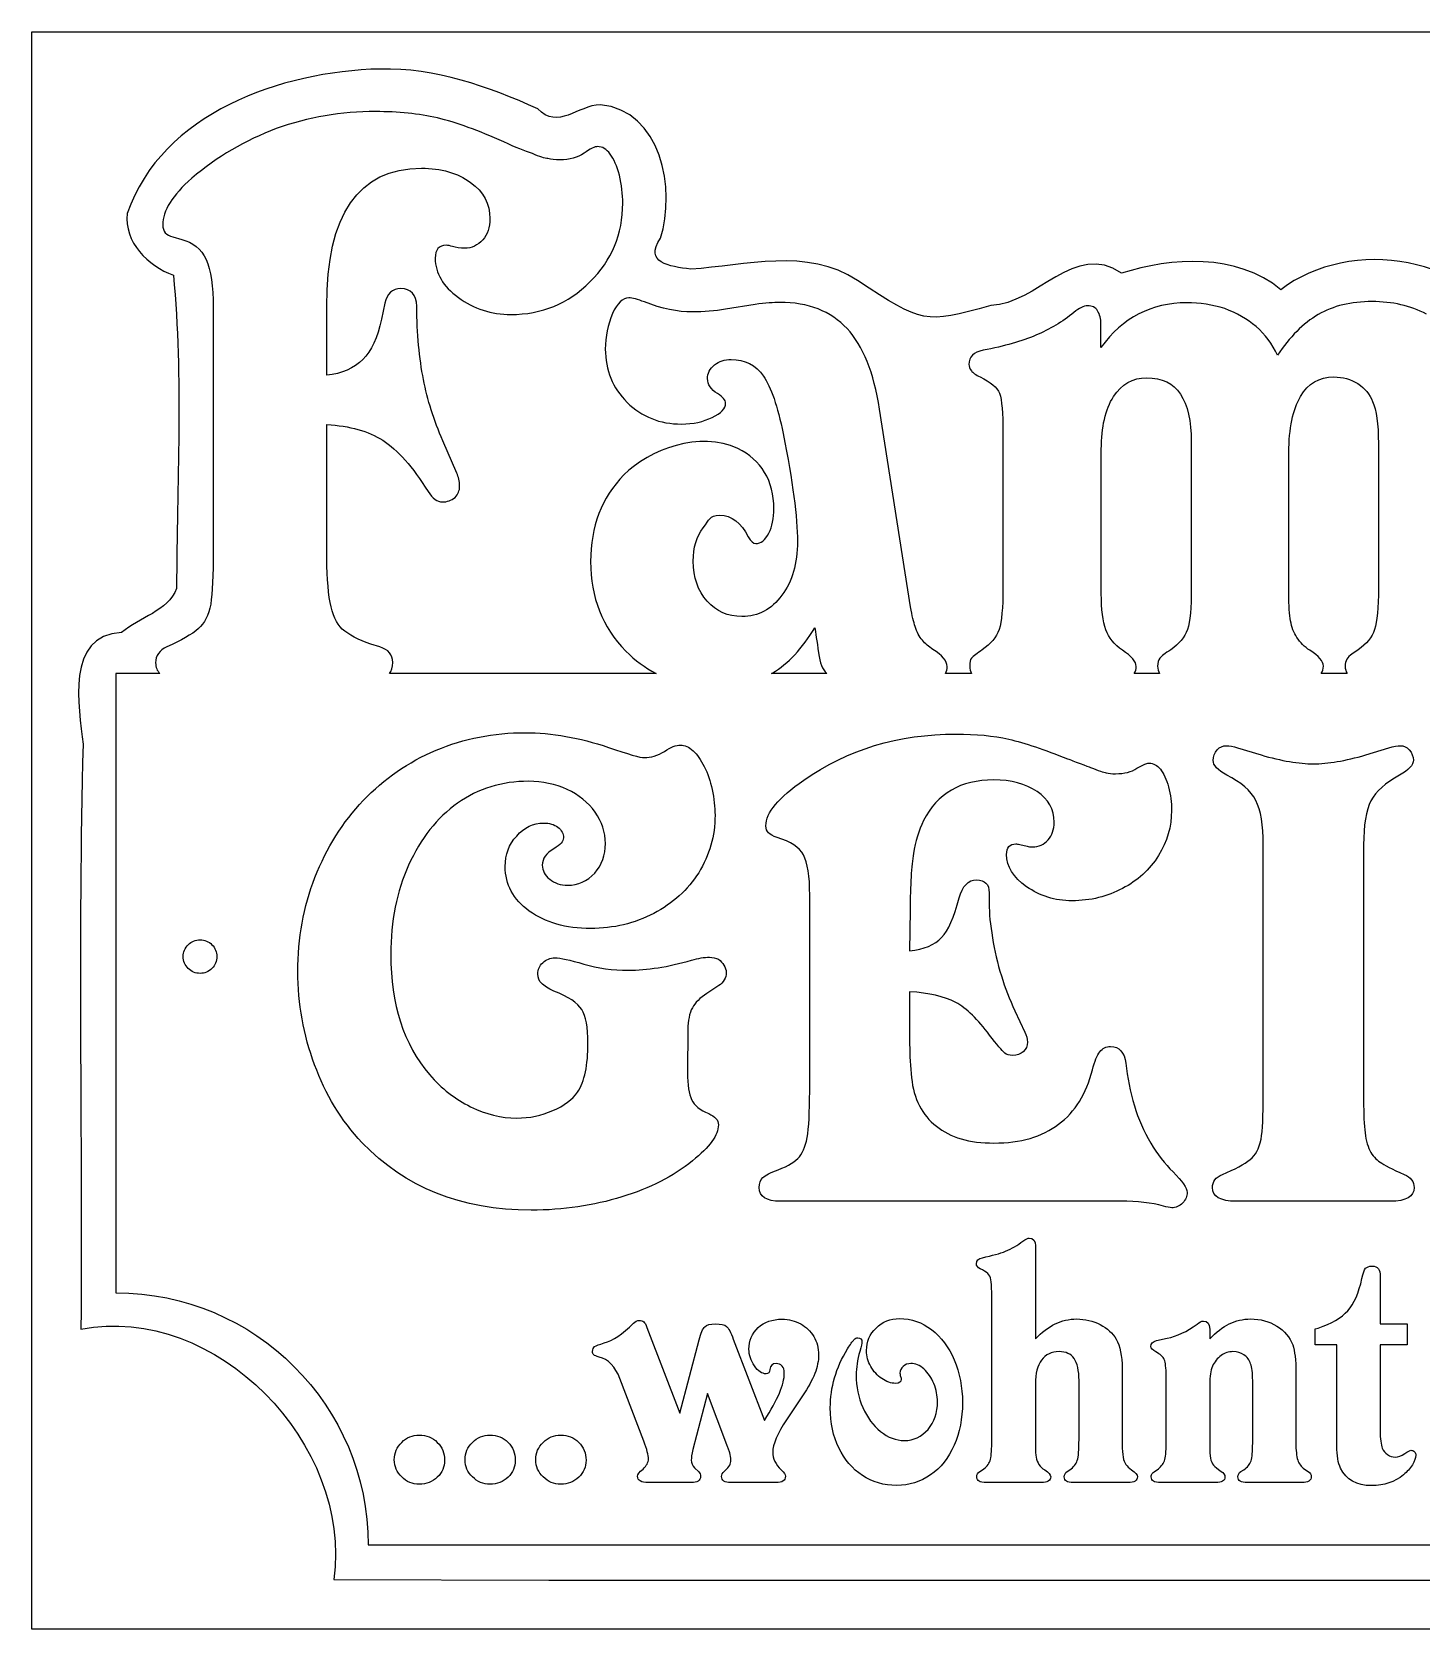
# Model space of a CAD drawing. Extents: x 0 to 300, y 0 to 190.
# Drawn here: x 0 to 165.3, y 0 to 190 of the extents above; entities that cross this region are included whole.
import ezdxf

# ---------------------------------------------------------------- set-up
doc = ezdxf.new("R2010")
doc.units = 0
doc.layers.add('Ebene_1', color=7, linetype='CONTINUOUS')

msp = doc.modelspace()

# ---------------------------------------------------------------- linework, layer by layer
at = {"layer": 'Ebene_1', "color": 1}
for points in [[(0.000015, 190.00001), (299.99998, 190.00001), (300, 0.00002), (0.000015, 0.00001), (0, 189.99999)], [(41.418736, 185.590942)], [(40.875024, 180.526491)], [(132.62188, 148.853487)], [(154.883054, 148.952706)], [(93.126605, 119.114212)], [(22, 80)]]:
    msp.add_lwpolyline(points, close=True, dxfattribs=at)
for points in [[(16.762801, 165.606986), (17.813383, 165.309848)], [(41.975733, 157.726332), (41.575241, 155.842726)], [(21.565092, 157.230754), (21.565092, 128.2842)], [(35.072278, 149.151144), (35.072278, 156.635442), (35.072278, 157.329973)], [(86.023172, 157.577504), (82.52106, 157.031801)], [(127.168982, 152.471871), (127.168982, 155.247929)], [(104.532637, 121.59262), (100.830539, 145.136401)], [(35.072278, 128.2842), (35.072278, 143.302405)], [(50.530249, 137.503275), (48.879186, 141.36919)], [(115.512845, 142.360861), (115.512845, 124.765035), (115.512845, 123.823491)], [(137.924397, 141.269971), (137.924397, 124.913863), (137.924397, 123.823491)], [(160.185571, 141.022443), (160.185571, 124.765035), (160.185571, 123.823491)], [(127.219107, 123.179086), (127.219107, 140.328427)], [(149.530409, 123.179086), (149.530409, 139.932068)], [(41.375253, 116.834253), (40.32467, 117.181519)], [(157.784684, 116.487506), (157.034342, 115.991928)], [(15.219226, 113.690775), (9.999906, 113.690775), (9.999906, 40.000185)], [(74.250249, 113.690775), (42.517819, 113.690775)], [(94.550291, 113.69077), (87.999787, 113.69077)], [(111.786975, 113.690775), (108.691556, 113.690775)], [(134.147883, 113.690775), (131.12378, 113.690775)], [(156.459701, 113.690775), (153.365833, 113.690775)], [(40.000142, 9.999951), (260.00015, 9.999951)], [(35.911619, 5.896912), (61.4983, 5.824814), (265.242252, 5.824814)]]:
    msp.add_lwpolyline(points, dxfattribs=at)
at = {"layer": 'Ebene_1', "color": 7}
for points in [[(143.437904, 104.845606), (146.221798, 103.990524)], [(158.683061, 103.990524), (161.422764, 104.845606)], [(131.46272, 102.40252), (132.390688, 102.891141)], [(117.543239, 93.322415), (118.382825, 93.118825)], [(146.486933, 63.476009), (146.486933, 92.467304), (146.486933, 93.281666)], [(158.417926, 93.281666), (158.417926, 92.467304), (158.417926, 63.476009)], [(113.875578, 87.581199), (113.875578, 86.318935)], [(92.532337, 64.901143), (92.532337, 87.296101)], [(104.463333, 85.504573), (104.419163, 80.699841)], [(81.706064, 76.546523), (80.29202, 75.61001)], [(104.419142, 75.813601), (104.419142, 69.583725)], [(116.924607, 73.533452), (118.117711, 71.008926)], [(78.03839, 71.334609), (77.9942, 66.204126)], [(129.518412, 50.894116), (128.3695, 50.894116), (89.041418, 50.894116)], [(161.599528, 50.894116), (143.26115, 50.894116)], [(119.38253, 45.576034), (119.38253, 34.527291)], [(160.397624, 41.864511), (160.397624, 36.329417), (163.586701, 36.329417), (163.586701, 33.797861)], [(114.178143, 22.126959), (114.178143, 22.749127), (114.178143, 40.083843)], [(73.140894, 35.87889), (77.082948, 25.688307), (79.364025, 34.398572)], [(83.438959, 34.484388), (87.15955, 24.830147)], [(133.799835, 34.312756), (135.040029, 34.591651)], [(140.111542, 35.685802), (140.111542, 34.527291)], [(155.237515, 21.762249), (155.237515, 33.797861), (152.646391, 33.797861), (152.646391, 35.707258), (153.022884, 35.814521)], [(163.586701, 33.797861), (160.397624, 33.797861), (160.397624, 23.564374)], [(129.702748, 30.98741), (129.702748, 30.493971), (129.702748, 22.42732), (129.702748, 21.955327)], [(150.365313, 30.493971), (150.365313, 22.212775)], [(72.808698, 22.341504), (69.951815, 29.807443)], [(103.30426, 30.150707), (103.392856, 29.850356)], [(103.415005, 29.807443), (103.415005, 29.721617)], [(119.38253, 29.185285), (119.38253, 22.277135), (119.38253, 21.805152)], [(124.564788, 22.556039), (124.564788, 29.571452)], [(134.929304, 22.126959), (134.929304, 22.534582), (134.929304, 30.086347)], [(140.111542, 29.078012), (140.111542, 21.848065)], [(145.227353, 22.126959), (145.227353, 22.534582), (145.227353, 29.571452)], [(82.685982, 21.933881), (80.360613, 28.026774), (78.633195, 21.354625)], [(91.677411, 27.74787), (89.772822, 24.894507)], [(83.018178, 20.947002), (82.81886, 21.526257)], [(78.832512, 19.166333), (79.319732, 18.69434)], [(151.384047, 19.037604), (151.826977, 18.75871)], [(78.433878, 17.428567), (73.318064, 17.428567)], [(88.510479, 17.428567), (83.12891, 17.428567)], [(112.782926, 18.737253), (113.092972, 18.951788)], [(120.069079, 17.428567), (113.624488, 17.428567)], [(123.16956, 18.737253), (123.479617, 18.951788)], [(130.411426, 17.428567), (123.944686, 17.428567)], [(140.82024, 17.428567), (134.375639, 17.428567)], [(143.832135, 18.737253), (144.16433, 18.951788)], [(151.074001, 17.428567), (144.673698, 17.428567)]]:
    msp.add_lwpolyline(points, dxfattribs=at)
for points in [[(104.419163, 75.813668)], [(78.038388, 71.334609)], [(146.486933, 63.476009)], [(119.38253, 45.576034)], [(73.140894, 35.87889)], [(140.111552, 35.685802)], [(110.701159, 26.932613)], [(49.089929, 20.088842)], [(57.505552, 20.088842)], [(65.921175, 20.088842)]]:
    msp.add_lwpolyline(points, close=True, dxfattribs=at)
at = {"layer": 'Ebene_1', "color": 1}
for points in [[(0, 189.99999), (0, 190), (0.000007, 190.00001), (0.000015, 190.00001)], [(41.418777, 185.590932), (29.635832, 185.325705), (15.466983, 180.352932), (11.340563, 168.414921)], [(60.169248, 180.852045), (54.286485, 183.522861), (47.976678, 185.736633), (41.418736, 185.590942)], [(40.875024, 180.526491), (36.806291, 180.526491), (32.87096, 179.848853), (29.069027, 178.494057)], [(48.229097, 179.782866), (46.027978, 180.278526), (43.576396, 180.526491), (40.875024, 180.526491)], [(67.596089, 181.346592), (64.977579, 181.236706), (62.546919, 178.342865), (60.169248, 180.852045)], [(74.780378, 165.453619), (76.642679, 171.261863), (74.846678, 180.686809), (67.596089, 181.346592)], [(56.133008, 176.908107), (53.131482, 178.262901), (50.496917, 179.221127), (48.229097, 179.782866)], [(29.069027, 178.494057), (25.367144, 177.10622), (22.015352, 175.140598), (19.013826, 172.596225)], [(59.534351, 175.520077), (58.667243, 175.817471), (57.53372, 176.280275), (56.133008, 176.908107)], [(61.3854, 174.92528), (61.018547, 174.958324), (60.401459, 175.156592), (59.534351, 175.520077)], [(62.836475, 174.776452), (62.23617, 174.776452), (61.752253, 174.826149), (61.3854, 174.92528)], [(65.68798, 175.569686), (64.920924, 175.04098), (63.970384, 174.776452), (62.836475, 174.776452)], [(67.2884, 176.36292), (66.954898, 176.36292), (66.421688, 176.098385), (65.68798, 175.569686)], [(68.789082, 175.470467), (68.35553, 176.065259), (67.855354, 176.36292), (67.2884, 176.36292)], [(69.889791, 172.942974), (69.58964, 174.033417), (69.222636, 174.875679), (68.789082, 175.470467)], [(35.072278, 157.329973), (35.072278, 168.300524), (38.824106, 173.785299), (46.327923, 173.785299)], [(46.327923, 173.785299), (48.695793, 173.785299), (50.646682, 173.224134), (52.180794, 172.100647)], [(70.290283, 169.622247), (70.290283, 170.71269), (70.156594, 171.819485), (69.889791, 172.942974)], [(19.013826, 172.596225), (16.712657, 170.580547), (15.562358, 168.72986), (15.562358, 167.044626)], [(52.180794, 172.100647), (53.714907, 170.977155), (54.481947, 169.539057), (54.481947, 167.787732)], [(66.388197, 160.253825), (68.989517, 162.831245), (70.290283, 165.954376), (70.290283, 169.622247)], [(11.340563, 168.414921), (10.907382, 164.986559), (13.818568, 162.179265), (16.824998, 161.058321)], [(54.481947, 167.787732), (54.481947, 166.763379), (54.198306, 165.921121), (53.631351, 165.260239)], [(15.562358, 167.044626), (15.562358, 166.284618), (15.962394, 165.805249), (16.762801, 165.606986)], [(17.813383, 165.309848), (19.147394, 164.979402), (20.114709, 164.18633), (20.715015, 162.930665)], [(78.376525, 161.775314), (75.765087, 162.132061), (72.82465, 162.514495), (74.780378, 165.453619)], [(175.492727, 152.851656), (171.975905, 163.765236), (156.631033, 165.593208), (148.587719, 159.338343)], [(49.279162, 164.615833), (48.412056, 164.615833), (47.978984, 164.103333), (47.978984, 163.078977)], [(50.03002, 164.467005), (49.729869, 164.566131), (49.479264, 164.615833), (49.279162, 164.615833)], [(51.48058, 164.268567), (50.946974, 164.268567), (50.463574, 164.33483), (50.03002, 164.467005)], [(53.631351, 165.260239), (53.031046, 164.599365), (52.314335, 164.268567), (51.48058, 164.268567)], [(98.221522, 160.442631), (92.193226, 164.391014), (84.900567, 162.202776), (78.376525, 161.775314)], [(129.618712, 161.304603), (124.099023, 165.120148), (119.515436, 157.588621), (114.083488, 157.463441)], [(148.587719, 159.338343), (143.305707, 163.72155), (135.564389, 163.171064), (129.618712, 161.304603)], [(20.715015, 162.930665), (21.281969, 161.641953), (21.565092, 159.742081), (21.565092, 157.230754)], [(47.978984, 163.078977), (47.978984, 161.294608), (48.895971, 159.742097), (50.730237, 158.420347)], [(16.824998, 161.058321), (18.016184, 148.782548), (17.226508, 136.193713), (17.211872, 123.804577)], [(56.983085, 156.387911), (60.651618, 156.387911), (63.786875, 157.67641), (66.388197, 160.253825)], [(114.083488, 157.463441), (106.074638, 155.272051), (106.074638, 155.272051), (98.221522, 160.442631)], [(43.876391, 159.461109), (42.875883, 159.461109), (42.242536, 158.882868), (41.975733, 157.726332)], [(45.777568, 157.379582), (45.744217, 158.76742), (45.110352, 159.461109), (43.876391, 159.461109)], [(50.730237, 158.420347), (52.564501, 157.065548), (54.648566, 156.387911), (56.983085, 156.387911)], [(71.015305, 158.370738), (70.281596, 158.370738), (69.631473, 157.742276), (69.064518, 156.486613)], [(72.866353, 157.87516), (72.065946, 158.205595), (71.448856, 158.370735), (71.015305, 158.370738)], [(78.569365, 156.685051), (76.835151, 156.685051), (74.934072, 157.082103), (72.866353, 157.87516)], [(88.974414, 157.825551), (88.240709, 157.825551), (87.257134, 157.742725), (86.023172, 157.577504)], [(96.978576, 154.702742), (95.04426, 156.7845), (92.376144, 157.825551), (88.974414, 157.825551)], [(137.374043, 157.775941), (133.171907, 157.775941), (129.770304, 156.007559), (127.168982, 152.471871)], [(141.926739, 157.081926), (140.459323, 157.544542), (138.941506, 157.775941), (137.374043, 157.775941)], [(159.435229, 157.924769), (156.933961, 157.924769), (154.79957, 157.412271), (153.032003, 156.387911)], [(165.888583, 156.437004), (163.987621, 157.428324), (161.836452, 157.924769), (159.435229, 157.924769)], [(41.575241, 155.842726), (41.108336, 153.628785), (40.374851, 152.026066), (39.374342, 151.034749)], [(46.578036, 148.655566), (46.07778, 151.166901), (45.810916, 154.075198), (45.777568, 157.379582)], [(69.064518, 156.486613), (68.497564, 155.164858), (68.213925, 153.760924), (68.213925, 152.273952)], [(82.52106, 157.031801), (81.253751, 156.800489), (79.936726, 156.685051), (78.569365, 156.685051)], [(123.967111, 156.635442), (122.599749, 155.511955), (121.082449, 154.603434), (119.414933, 153.909511)], [(125.568046, 157.429192), (125.134492, 157.429192), (124.600764, 157.164145), (123.967111, 156.635442)], [(126.769006, 156.833879), (126.535559, 157.230407), (126.135003, 157.429192), (125.568046, 157.429192)], [(127.168982, 155.247929), (127.168982, 155.875759), (127.035812, 156.404309), (126.769006, 156.833879)], [(145.628321, 154.950273), (144.561111, 155.842459), (143.327448, 156.553228), (141.926739, 157.081926)], [(153.032003, 156.387911), (151.231087, 155.330511), (149.613644, 153.711216), (148.179587, 151.530327)], [(100.830539, 145.136401), (100.163532, 149.465146), (98.879544, 152.654023), (96.978576, 154.702742)], [(119.414933, 153.909511), (117.780769, 153.215593), (115.696701, 152.620786), (113.162086, 152.125124)], [(148.179587, 151.530327), (147.545931, 152.885121), (146.695531, 154.025049), (145.628321, 154.950273)], [(68.213925, 152.273952), (68.213925, 149.762617), (69.0811, 147.647911), (70.815317, 145.929635)], [(113.162086, 152.125124), (112.028171, 151.926861), (111.460897, 151.36518), (111.460897, 150.439956)], [(39.374342, 151.034749), (38.307132, 149.977347), (36.873193, 149.349404), (35.072278, 149.151144)], [(80.370289, 148.754785), (80.370289, 149.382622), (80.653927, 149.927733), (81.220882, 150.390346)], [(81.220882, 150.390346), (81.754488, 150.81991), (82.404612, 151.034749), (83.171668, 151.034749)], [(83.171668, 151.034749), (84.805832, 151.034749), (86.089821, 150.373672), (87.023628, 149.051925)], [(111.460897, 150.439956), (111.460897, 150.208646), (111.561039, 149.961192), (111.761138, 149.696847)], [(48.879186, 141.36919), (47.811979, 143.814432), (47.044938, 146.243373), (46.578036, 148.655566)], [(81.570732, 146.970398), (80.770325, 147.466055), (80.370289, 148.060873), (80.370289, 148.754785)], [(87.023628, 149.051925), (87.924087, 147.763214), (88.707902, 145.483373), (89.374906, 142.212033)], [(111.761138, 149.696847), (111.927894, 149.465537), (112.278118, 149.217062), (112.811719, 148.952706)], [(112.811719, 148.952706), (114.04568, 148.357918), (114.812718, 147.713924), (115.112872, 147.020007)], [(128.669667, 146.623651), (129.636822, 148.110619), (130.954365, 148.853487), (132.62188, 148.853487)], [(132.62188, 148.853487), (134.456144, 148.853487), (135.789948, 148.209502), (136.623703, 146.920788)], [(150.930841, 146.623651), (151.831297, 148.176704), (153.14884, 148.952706), (154.883054, 148.952706)], [(154.883054, 148.952706), (155.950262, 148.952706), (156.900798, 148.688689), (157.734559, 148.159991)], [(82.52106, 145.830417), (82.52106, 146.193901), (82.204388, 146.573869), (81.570732, 146.970398)], [(115.112872, 147.020007), (115.379675, 146.226953), (115.512845, 144.673925), (115.512845, 142.360861)], [(127.219107, 140.328427), (127.219115, 143.004979), (127.702503, 145.103635), (128.669667, 146.623651)], [(136.623703, 146.920788), (137.490812, 145.599041), (137.924397, 143.715218), (137.924397, 141.269971)], [(149.530409, 139.932068), (149.530409, 142.839929), (149.997033, 145.070591), (150.930841, 146.623651)], [(157.734559, 148.159991), (158.568314, 147.598246), (159.151855, 146.887996), (159.485357, 146.028854)], [(70.815317, 145.929635), (72.549531, 144.211362), (74.700696, 143.352014), (77.268668, 143.352014)], [(80.920643, 144.145248), (81.987851, 144.640903), (82.521063, 145.202587), (82.52106, 145.830417)], [(159.485357, 146.028854), (159.952259, 145.037545), (160.185571, 143.368556), (160.185571, 141.022443)], [(35.072278, 143.302405), (37.807001, 143.137188), (40.024754, 142.509242), (41.725617, 141.418799)], [(83.964383, 140.427646), (79.470409, 142.61199), (73.437285, 140.325366), (70.415341, 137.304838)], [(77.268668, 143.352014), (78.66938, 143.352014), (79.886784, 143.61655), (80.920643, 144.145248)], [(41.725617, 141.418799), (43.49319, 140.295315), (45.294124, 138.263431), (47.12839, 135.322532)], [(89.374906, 142.212033), (90.508815, 136.495459), (91.075579, 132.216345), (91.075579, 129.374574)], [(87.165738, 137.602494), (86.432033, 138.825115), (85.365095, 139.766764), (83.964383, 140.427646)], [(50.880097, 135.966935), (50.880097, 136.561724), (50.763702, 137.073706), (50.530249, 137.503275)], [(70.415341, 137.304838), (67.780667, 134.595248), (66.463127, 131.158916), (66.463127, 126.995391)], [(88.266447, 133.290098), (88.266447, 134.942289), (87.899447, 136.379873), (87.165738, 137.602494)], [(47.12839, 135.322532), (47.661994, 134.496437), (48.228755, 134.083329), (48.829061, 134.083329)], [(50.329746, 134.628517), (50.696598, 134.991996), (50.880097, 135.438231), (50.880097, 135.966935)], [(48.829061, 134.083329), (49.396015, 134.083329), (49.896191, 134.265037), (50.329746, 134.628517)], [(87.665968, 130.365727), (88.066171, 131.158776), (88.266447, 132.133559), (88.266447, 133.290098)], [(79.870059, 131.010649), (80.637116, 132.001969), (80.579135, 132.49738), (81.813093, 132.49738)], [(81.813093, 132.49738), (83.247156, 132.49738), (84.381197, 131.638042), (85.214955, 129.919759)], [(78.6691, 127.045), (78.6691, 128.664149), (79.069653, 129.986288), (79.870059, 131.010649)], [(85.214955, 129.919759), (85.515106, 129.391066), (85.815006, 129.126527), (86.115157, 129.126527)], [(86.115157, 129.126527), (86.715463, 129.126525), (87.232413, 129.539634), (87.665968, 130.365727)], [(91.075579, 129.374574), (91.075579, 126.76411), (90.458489, 124.632317), (89.224528, 122.980132)], [(21.565092, 128.2842), (21.565092, 125.3433), (21.46547, 123.228076), (21.265369, 121.93937)], [(35.472254, 122.137807), (35.20545, 123.657823), (35.072278, 125.706785), (35.072278, 128.2842)], [(66.463127, 126.995391), (66.463127, 122.732741), (67.86403, 119.180446), (70.665454, 116.338678)], [(80.320163, 122.286635), (79.219602, 123.542303), (78.6691, 125.128464), (78.6691, 127.045)], [(17.211872, 123.804577), (16.128194, 121.055572), (12.804013, 120.382753), (10.655008, 118.545314)], [(115.512845, 123.823491), (115.512845, 121.510427), (115.362898, 119.874051), (115.062744, 118.91578)], [(137.924397, 123.823491), (137.924397, 121.510427), (137.77445, 119.874051), (137.474296, 118.91578)], [(160.185571, 123.823491), (160.185571, 121.510427), (160.035616, 119.874051), (159.73547, 118.91578)], [(21.265369, 121.93937), (20.998566, 120.584571), (20.514651, 119.609788), (19.814295, 119.014999)], [(36.923327, 118.96539), (36.222972, 119.626263), (35.739054, 120.683874), (35.472254, 122.137807)], [(84.472362, 120.452639), (82.80485, 120.452639), (81.420721, 121.064014), (80.320163, 122.286635)], [(89.224528, 122.980132), (87.990566, 121.294892), (86.406686, 120.452639), (84.472362, 120.452639)], [(127.769462, 118.866171), (127.402606, 119.857491), (127.21911, 121.295591), (127.219107, 123.179086)], [(149.730397, 119.957061), (149.596994, 120.650984), (149.530409, 121.725163), (149.530409, 123.179086)], [(105.082991, 119.263046), (104.882884, 119.758703), (104.699388, 120.535218), (104.532637, 121.59262)], [(150.480737, 117.974237), (150.113887, 118.535981), (149.863797, 119.197054), (149.730397, 119.957061)], [(10.655008, 118.545314), (3.925792, 118.2044), (5.592609, 109.740288), (6.074623, 105.272048)], [(19.814295, 119.014999), (19.013888, 118.321076), (17.76345, 117.594261), (16.062585, 116.834253)], [(40.32467, 117.181519), (38.823908, 117.677176), (37.690383, 118.271467), (36.923327, 118.96539)], [(88.124327, 113.761567), (89.958593, 114.85201), (91.625841, 116.635929), (93.126605, 119.114212)], [(93.126616, 119.114218), (93.226668, 118.585519), (93.376615, 117.594687), (93.576717, 116.140756)], [(105.933068, 117.627487), (105.566218, 118.057057), (105.28309, 118.602172), (105.082991, 119.263046)], [(115.062744, 118.91578), (114.729242, 117.990548), (114.062344, 117.181421), (113.061832, 116.487506)], [(129.720248, 116.437896), (128.753092, 117.131811), (128.102964, 117.940947), (127.769462, 118.866171)], [(137.474296, 118.91578), (137.140794, 117.990548), (136.473896, 117.181421), (135.473385, 116.487506)], [(152.031547, 116.437896), (151.397894, 116.834417), (150.880943, 117.346402), (150.480737, 117.974237)], [(159.73547, 118.91578), (159.435316, 117.990548), (158.785195, 117.181421), (157.784684, 116.487506)], [(16.062585, 116.834253), (15.162128, 116.437732), (14.711764, 115.809789), (14.711764, 114.950647)], [(42.926061, 115.000257), (42.926061, 115.925486), (42.40911, 116.536859), (41.375253, 116.834253)], [(70.665454, 116.338678), (71.734913, 115.240281), (72.930872, 114.359626), (74.250249, 113.690775)], [(93.576717, 116.140756), (93.743468, 114.951176), (94.060661, 114.141527), (94.527563, 113.711963)], [(107.18364, 116.537115), (106.683387, 116.867551), (106.266578, 117.230956), (105.933068, 117.627487)], [(108.884826, 114.504681), (108.884826, 115.165555), (108.317546, 115.84319), (107.18364, 116.537115)], [(113.061832, 116.487506), (112.461527, 116.090977), (112.027941, 115.760185), (111.761138, 115.495834)], [(131.371309, 114.504681), (131.371309, 115.09947), (130.820806, 115.743974), (129.720248, 116.437896)], [(135.473385, 116.487506), (134.806381, 116.090977), (134.37279, 115.760185), (134.17269, 115.495834)], [(153.632482, 114.554291), (153.632482, 115.116036), (153.098757, 115.743974), (152.031547, 116.437896)], [(157.034342, 115.991928), (156.500735, 115.661482), (156.233874, 115.182121), (156.233874, 114.554291)], [(14.711764, 114.950647), (14.711764, 114.425904), (14.882815, 114.007193), (15.219226, 113.690775)], [(42.517819, 113.690775), (42.788332, 113.977433), (42.926061, 114.412075), (42.926061, 115.000257)], [(108.691556, 113.690775), (108.820114, 113.911575), (108.884826, 114.182633), (108.884826, 114.504681)], [(111.761138, 115.495834), (111.627743, 115.330615), (111.56115, 115.016901), (111.56115, 114.554291)], [(111.56115, 114.554291), (111.56115, 114.210592), (111.63716, 113.923146), (111.786975, 113.690775)], [(131.12378, 113.690775), (131.288547, 113.911557), (131.371309, 114.182683), (131.371309, 114.504681)], [(134.17269, 115.495834), (134.005934, 115.26453), (133.922575, 114.950816), (133.922575, 114.554291)], [(133.922575, 114.554291), (133.922575, 114.210608), (133.998081, 113.92314), (134.147883, 113.690775)], [(153.365833, 113.690775), (153.54245, 113.922908), (153.632482, 114.210163), (153.632482, 114.554291)], [(156.233874, 114.554291), (156.233874, 114.210592), (156.309883, 113.923146), (156.459701, 113.690775)], [(87.999787, 113.69077), (88.041073, 113.71453), (88.08347, 113.737279), (88.124327, 113.761567)], [(94.527563, 113.711963), (94.534601, 113.704502), (94.543147, 113.698152), (94.550291, 113.69077)], [(6.074623, 105.272048), (5.478471, 82.124367), (5.995391, 58.861727), (5.822044, 35.670299)], [(18.585786, 81.414214), (18.960859, 81.789286), (19.469567, 82), (20, 82)], [(20, 82), (20.530433, 82), (21.039141, 81.789286), (21.414214, 81.414214)], [(18, 80), (18, 80.530433), (18.210714, 81.039141), (18.585786, 81.414214)], [(18.585786, 78.585786), (18.210714, 78.960859), (18, 79.469567), (18, 80)], [(21.414214, 81.414214), (21.789286, 81.039141), (22, 80.530433), (22, 80)], [(22, 80), (22, 79.469567), (21.789286, 78.960859), (21.414214, 78.585786)], [(20, 78), (19.469567, 78), (18.960859, 78.210714), (18.585786, 78.585786)], [(21.414214, 78.585786), (21.039141, 78.210714), (20.530433, 78), (20, 78)], [(9.999906, 40.000185), (26.568633, 40.000314), (40.000272, 26.568689), (40.000142, 9.999951)], [(5.822044, 35.670299), (21.886114, 38.817154), (38.1778, 21.931), (35.911619, 5.896912)], [(0.000015, 0.00001), (0.000007, 0.00001), (0, 0.00001), (0, 0.00002)]]:
    msp.add_open_spline(points, degree=3, dxfattribs=at)
at = {"layer": 'Ebene_1', "color": 7}
for points in [[(48.07834, 104.560576), (51.407234, 105.944993), (54.942343, 106.637201), (58.683667, 106.637201)], [(58.683667, 106.637201), (61.835806, 106.637201), (65.135241, 106.053576), (68.581972, 104.886326)], [(91.825316, 100.977386), (97.010142, 104.642016), (103.064017, 106.474331), (109.986941, 106.474331)], [(109.986941, 106.474331), (112.284759, 106.474331), (114.361636, 106.27074), (116.217573, 105.863559)], [(39.417323, 98.57502), (41.891899, 101.153833), (44.778905, 103.149019), (48.07834, 104.560576)], [(68.581972, 104.886326), (70.938711, 104.071964), (72.367484, 103.664783), (72.868291, 103.664783)], [(75.25449, 104.397705), (76.02043, 104.913467), (76.653804, 105.171347), (77.154611, 105.171347)], [(77.154611, 105.171347), (77.655418, 105.171347), (78.156225, 104.940613), (78.657032, 104.479145)], [(116.217573, 105.863559), (118.102963, 105.402085), (120.430242, 104.628439), (123.199409, 103.542623)], [(140.521437, 103.339033), (140.521437, 103.827654), (140.683463, 104.248408), (141.007516, 104.601296)], [(141.007516, 104.601296), (141.331569, 104.927043), (141.69981, 105.089917), (142.112238, 105.089917)], [(142.112238, 105.089917), (142.465745, 105.089917), (142.907633, 105.00848), (143.437904, 104.845606)], [(161.422764, 104.845606), (162.011949, 105.00848), (162.468568, 105.089917), (162.792621, 105.089917)], [(162.792621, 105.089917), (163.205049, 105.089917), (163.55856, 104.927043), (163.853152, 104.601296)], [(163.853152, 104.601296), (164.177205, 104.221261), (164.339232, 103.81408), (164.339232, 103.379753)], [(72.868291, 103.664783), (73.634232, 103.664783), (74.429631, 103.909091), (75.25449, 104.397705)], [(78.657032, 104.479145), (79.12838, 104.044818), (79.570269, 103.420473), (79.982698, 102.606111)], [(79.982698, 102.606111), (80.395128, 101.791748), (80.70445, 100.882376), (80.910664, 99.877994)], [(123.199409, 103.542623), (123.552923, 103.406896), (124.053729, 103.216879), (124.701828, 102.972572)], [(124.701828, 102.972572), (125.349934, 102.728264), (125.762362, 102.565394), (125.939112, 102.48396)], [(132.390688, 102.891141), (132.537984, 102.972575), (132.714741, 103.013292), (132.920959, 103.013292)], [(132.920959, 103.013292), (133.421762, 103.013292), (133.86365, 102.768984), (134.246625, 102.28037)], [(142.156429, 101.588158), (141.066434, 102.185359), (140.521437, 102.768984), (140.521437, 103.339033)], [(146.221798, 103.990524), (148.666919, 103.284742), (150.743796, 102.931852), (152.45243, 102.931852)], [(152.45243, 102.931852), (154.161063, 102.931852), (156.23794, 103.284742), (158.683061, 103.990524)], [(164.339232, 103.379753), (164.339232, 102.782558), (163.794238, 102.185359), (162.70425, 101.588158)], [(59.081366, 100.855236), (55.899768, 100.855236), (53.086411, 99.98658), (50.641294, 98.249269)], [(63.677008, 99.877994), (62.262965, 100.529488), (60.731084, 100.855236), (59.081366, 100.855236)], [(87.318053, 95.561882), (87.318053, 97.109166), (88.820474, 98.914334), (91.825316, 100.977386)], [(114.405827, 101.018174), (110.487744, 101.018174), (107.703846, 99.403023), (106.054134, 96.172721)], [(119.575918, 99.63376), (118.220798, 100.556702), (116.497435, 101.018174), (114.405827, 101.018174)], [(125.939112, 102.48396), (126.881811, 102.131066), (127.500456, 101.927475), (127.795049, 101.873189)], [(127.795049, 101.873189), (128.119102, 101.791748), (128.487342, 101.751028), (128.89977, 101.751028)], [(128.89977, 101.751028), (129.960304, 101.751028), (130.814621, 101.968192), (131.46272, 102.40252)], [(134.246625, 102.28037), (134.629592, 101.791748), (134.953641, 101.09954), (135.218773, 100.203744)], [(145.603156, 98.57502), (144.98451, 99.74227), (143.835601, 100.746649), (142.156429, 101.588158)], [(162.70425, 101.588158), (161.02507, 100.665215), (159.890888, 99.647263), (159.301703, 98.5343)], [(66.991173, 97.190606), (66.166314, 98.330709), (65.061592, 99.226505), (63.677008, 99.877994)], [(80.910664, 99.877994), (81.146338, 98.792177), (81.264175, 97.774225), (81.264175, 96.824136)], [(121.608608, 96.009841), (121.608608, 97.502838), (120.931045, 98.710811), (119.575918, 99.63376)], [(135.218773, 100.203744), (135.454451, 99.253655), (135.57229, 98.317139), (135.57229, 97.394197)], [(33.672771, 89.413446), (35.057355, 92.942349), (36.972206, 95.996207), (39.417323, 98.57502)], [(50.641294, 98.249269), (48.196177, 96.511965), (46.251867, 94.055308), (44.808364, 90.8793)], [(68.228461, 93.444537), (68.228461, 94.77466), (67.816032, 96.02335), (66.991173, 97.190606)], [(135.57229, 97.394197), (135.57229, 95.466872), (135.056754, 93.675274), (134.02568, 92.019403)], [(146.486933, 93.281666), (146.486933, 95.643313), (146.192341, 97.407764), (145.603156, 98.57502)], [(159.301703, 98.5343), (158.712518, 97.39419), (158.417926, 95.643313), (158.417926, 93.281666)], [(57.667323, 94.340339), (58.5511, 95.371862), (59.626362, 95.887623), (60.89311, 95.887623)], [(60.89311, 95.887623), (61.541213, 95.887623), (62.100939, 95.724749), (62.572287, 95.399002)], [(62.572287, 95.399002), (63.014175, 95.046114), (63.235119, 94.625363), (63.235119, 94.136748)], [(81.264175, 96.824136), (81.264175, 94.353909), (80.616072, 92.073696), (79.319865, 89.983498)], [(87.627375, 94.7068), (87.42116, 94.896814), (87.318053, 95.181841), (87.318053, 95.561882)], [(106.054134, 96.172721), (105.494403, 95.005465), (105.096702, 93.702485), (104.861031, 92.263781)], [(120.901584, 93.892505), (121.372933, 94.408266), (121.608608, 95.114045), (121.608608, 96.009841)], [(56.297468, 90.71642), (56.297468, 92.127983), (56.754086, 93.335956), (57.667323, 94.340339)], [(63.235119, 94.136748), (63.235119, 93.729567), (62.852149, 93.29524), (62.086209, 92.833765)], [(66.946984, 89.942778), (67.801302, 90.892867), (68.228461, 92.06012), (68.228461, 93.444537)], [(88.643719, 94.177459), (88.172371, 94.340333), (87.833589, 94.51678), (87.627375, 94.7068)], [(91.781127, 92.100843), (91.309779, 92.996639), (90.263976, 93.688844), (88.643719, 94.177459)], [(115.952438, 92.141554), (115.952438, 92.983062), (116.320678, 93.403817), (117.057159, 93.403817)], [(117.057159, 93.403817), (117.145534, 93.403817), (117.307561, 93.376683), (117.543239, 93.322415)], [(118.382825, 93.118825), (118.559582, 93.064557), (118.765796, 93.037423), (119.001467, 93.037423)], [(119.001467, 93.037423), (119.796869, 93.037423), (120.430242, 93.32245), (120.901584, 93.892505)], [(62.086209, 92.833765), (61.172973, 92.318004), (60.716354, 91.666515), (60.716354, 90.8793)], [(92.532337, 87.296101), (92.532337, 89.576314), (92.281934, 91.177894), (91.781127, 92.100843)], [(104.861031, 92.263781), (104.62536, 90.79793), (104.492794, 88.544861), (104.463333, 85.504573)], [(118.338634, 88.314054), (116.747836, 89.427016), (115.952438, 90.70285), (115.952438, 92.141554)], [(134.02568, 92.019403), (132.965146, 90.336385), (131.536372, 89.033405), (129.739356, 88.110463)], [(31.640083, 78.215967), (31.640083, 82.179197), (32.317645, 85.91169), (33.672771, 89.413446)], [(44.808364, 90.8793), (43.39432, 87.757578), (42.687298, 84.215103), (42.687298, 80.251872)], [(59.169744, 85.423066), (57.254893, 86.807483), (56.297468, 88.571934), (56.297468, 90.71642)], [(60.716354, 90.8793), (60.716354, 90.227805), (61.010947, 89.671324), (61.600132, 89.209856)], [(63.721197, 88.476924), (64.987944, 88.476924), (66.063207, 88.965542), (66.946984, 89.942778)], [(79.319865, 89.983498), (78.023659, 87.947592), (76.241375, 86.332442), (73.973013, 85.138045)], [(61.600132, 89.209856), (62.189316, 88.721235), (62.896338, 88.476924), (63.721197, 88.476924)], [(110.296278, 86.970427), (110.708713, 88.409131), (111.401006, 89.128483), (112.373158, 89.128483)], [(112.373158, 89.128483), (113.374771, 89.128483), (113.875578, 88.612721), (113.875578, 87.581199)], [(123.729679, 86.644609), (121.696986, 86.644609), (119.899971, 87.201091), (118.338634, 88.314054)], [(129.739356, 88.110463), (127.942341, 87.133227), (125.939116, 86.644609), (123.729679, 86.644609)], [(108.219407, 82.287845), (109.014803, 83.102207), (109.707093, 84.663068), (110.296278, 86.970427)], [(113.875578, 86.318935), (113.875578, 85.124539), (114.008144, 83.767269), (114.273275, 82.247125)], [(66.460906, 83.34645), (63.514982, 83.34645), (61.084595, 84.038656), (59.169744, 85.423066)], [(73.973013, 85.138045), (71.704651, 83.943649), (69.200616, 83.34645), (66.460906, 83.34645)], [(104.419163, 80.699841), (106.127796, 80.862708), (107.394545, 81.392043), (108.219407, 82.287845)], [(114.273275, 82.247125), (114.508953, 80.699834), (114.862467, 79.193264), (115.333816, 77.727413)], [(42.687298, 80.251872), (42.687298, 74.33417), (44.219179, 69.570151), (47.28294, 65.959815)], [(60.760543, 79.27464), (61.172973, 79.654674), (61.65905, 79.844691), (62.218776, 79.844691)], [(62.218776, 79.844691), (62.83742, 79.844691), (63.98633, 79.600381), (65.665507, 79.11176)], [(78.480277, 79.559661), (79.275677, 79.803968), (79.982698, 79.926122), (80.601342, 79.926122)], [(80.601342, 79.926122), (81.013772, 79.926122), (81.367283, 79.844688), (81.661875, 79.681821)], [(33.628582, 67.140638), (32.302916, 70.696688), (31.640083, 74.388464), (31.640083, 78.215967)], [(60.186088, 77.930937), (60.186088, 78.473845), (60.377573, 78.921746), (60.760543, 79.27464)], [(60.627977, 76.831553), (60.333384, 77.103007), (60.186088, 77.469468), (60.186088, 77.930937)], [(65.665507, 79.11176), (67.315224, 78.623145), (69.082779, 78.378838), (70.96817, 78.378838)], [(70.96817, 78.378838), (73.148154, 78.378838), (75.65219, 78.772445), (78.480277, 79.559661)], [(81.661875, 79.681821), (81.956468, 79.464654), (82.177412, 79.233917), (82.324708, 78.989609)], [(82.589841, 78.093807), (82.589841, 77.442319), (82.295249, 76.926557), (81.706064, 76.546523)], [(82.324708, 78.989609), (82.501464, 78.718155), (82.589841, 78.419554), (82.589841, 78.093807)], [(62.086209, 75.895031), (61.408647, 76.220779), (60.922569, 76.532953), (60.627977, 76.831553)], [(115.333816, 77.727413), (115.775705, 76.288709), (116.305969, 74.890722), (116.924607, 73.533452)], [(65.400374, 73.696255), (64.929026, 74.483471), (63.824304, 75.216396), (62.086209, 75.895031)], [(80.29202, 75.61001), (79.467162, 75.094242), (78.892706, 74.524188), (78.568655, 73.899846)], [(109.89858, 74.551405), (108.543454, 75.257187), (106.716981, 75.677941), (104.419163, 75.813668)], [(113.919769, 70.642465), (112.535182, 72.542643), (111.194785, 73.845623), (109.89858, 74.551405)], [(66.151584, 69.705885), (66.151584, 71.578916), (65.901181, 72.90904), (65.400374, 73.696255)], [(78.568655, 73.899846), (78.215144, 73.248358), (78.038388, 72.393279), (78.038388, 71.334609)], [(115.731514, 68.525119), (115.407461, 68.82372), (114.803546, 69.529502), (113.919769, 70.642465)], [(118.117711, 71.008926), (118.323928, 70.628891), (118.427037, 70.235284), (118.427037, 69.828103)], [(64.914296, 63.88319), (65.739155, 65.13188), (66.151584, 67.072778), (66.151584, 69.705885)], [(104.419142, 69.583725), (104.419142, 68.226455), (104.49279, 66.896331), (104.640087, 65.593354)], [(116.659482, 68.240098), (116.247047, 68.240098), (115.937725, 68.335105), (115.731514, 68.525119)], [(117.940957, 68.687999), (117.616904, 68.389399), (117.189746, 68.240098), (116.659482, 68.240098)], [(118.427037, 69.828103), (118.427037, 69.366628), (118.26501, 68.986594), (117.940957, 68.687999)], [(126.160056, 66.529867), (126.425195, 67.534249), (126.719788, 68.253604), (127.043834, 68.687932)], [(127.043834, 68.687932), (127.367887, 69.095113), (127.795049, 69.298704), (128.325319, 69.298704)], [(128.325319, 69.298704), (129.356393, 69.298704), (129.960304, 68.633639), (130.137054, 67.303509)], [(39.284756, 57.856914), (36.780721, 60.517161), (34.895329, 63.611736), (33.628582, 67.140638)], [(122.138878, 60.05569), (124.112643, 61.52154), (125.453036, 63.679599), (126.160056, 66.529867)], [(130.137054, 67.303509), (130.313811, 65.647644), (130.652594, 63.96463), (131.153404, 62.254466)], [(47.28294, 65.959815), (48.726443, 64.303944), (50.361431, 63.028111), (52.187904, 62.132315)], [(77.9942, 66.204126), (77.9942, 64.711129), (78.156225, 63.638886), (78.480277, 62.987397)], [(92.311393, 58.915587), (92.458689, 60.327144), (92.532337, 62.322329), (92.532337, 64.901143)], [(104.640087, 65.593354), (104.905218, 63.068828), (105.892104, 61.141503), (107.600745, 59.811379)], [(61.953642, 61.684414), (63.308768, 62.254469), (64.295652, 62.987394), (64.914296, 63.88319)], [(78.480277, 62.987397), (78.804329, 62.308762), (79.481891, 61.752281), (80.512965, 61.317953)], [(146.221798, 58.264095), (146.398555, 59.322765), (146.486933, 61.060069), (146.486933, 63.476009)], [(158.417926, 63.476009), (158.417926, 61.792998), (158.462113, 60.435728), (158.550488, 59.404198)], [(52.187904, 62.132315), (54.014377, 61.236513), (55.84085, 60.788612), (57.667323, 60.788612)], [(57.667323, 60.788612), (59.199203, 60.788612), (60.627977, 61.087213), (61.953642, 61.684414)], [(80.512965, 61.317953), (81.278905, 60.992206), (81.661875, 60.544305), (81.661875, 59.97425)], [(131.153404, 62.254466), (131.624753, 60.707182), (132.272856, 59.227758), (133.097712, 57.816194)], [(81.661875, 59.97425), (81.661875, 58.779853), (80.630802, 57.35472), (78.568655, 55.698849)], [(91.295049, 56.18747), (91.795856, 56.784671), (92.134638, 57.694044), (92.311393, 58.915587)], [(107.600745, 59.811379), (109.250457, 58.481256), (111.533548, 57.816194), (114.450018, 57.816194)], [(114.450018, 57.816194), (117.602153, 57.816194), (120.165106, 58.562693), (122.138878, 60.05569)], [(158.550488, 59.404198), (158.63887, 58.399822), (158.845088, 57.571887), (159.169141, 56.920392)], [(59.390688, 49.835443), (51.083182, 49.835443), (44.381205, 52.509267), (39.284756, 57.856914)], [(133.097712, 57.816194), (133.893114, 56.486071), (134.776892, 55.345964), (135.749044, 54.395875)], [(144.940323, 55.861729), (145.558968, 56.350344), (145.986127, 57.151132), (146.221798, 58.264095)], [(78.568655, 55.698849), (76.300293, 53.852964), (73.501665, 52.42783), (70.172771, 51.423448)], [(88.776285, 54.640186), (90.013573, 55.101654), (90.853161, 55.617415), (91.295049, 56.18747)], [(141.626158, 54.070125), (143.128581, 54.694473), (144.233303, 55.291674), (144.940323, 55.861729)], [(159.169141, 56.920392), (159.463733, 56.323197), (159.876161, 55.861726), (160.406425, 55.535978)], [(160.406425, 55.535978), (160.848313, 55.210237), (161.791008, 54.721619), (163.23451, 54.070125)], [(86.522653, 52.52284), (86.522653, 53.038602), (86.669949, 53.432209), (86.964542, 53.703664)], [(86.964542, 53.703664), (87.259134, 53.975118), (87.863049, 54.287292), (88.776285, 54.640186)], [(135.749044, 54.395875), (136.868492, 53.282912), (137.428216, 52.46855), (137.428216, 51.952789)], [(140.433055, 52.52284), (140.433055, 53.228622), (140.830756, 53.744384), (141.626158, 54.070125)], [(163.23451, 54.070125), (164.029912, 53.744384), (164.427613, 53.228622), (164.427613, 52.52284)], [(70.172771, 51.423448), (66.814417, 50.364778), (63.22039, 49.835443), (59.390688, 49.835443)], [(89.041418, 50.894116), (87.362241, 50.894116), (86.522653, 51.437024), (86.522653, 52.52284)], [(137.428216, 51.952789), (137.428216, 51.491314), (137.251463, 51.07056), (136.897956, 50.690526)], [(143.26115, 50.894116), (141.375753, 50.894116), (140.433055, 51.437024), (140.433055, 52.52284)], [(164.427613, 52.52284), (164.427613, 51.437024), (163.484918, 50.894116), (161.599528, 50.894116)], [(134.600131, 50.324065), (133.215551, 50.704099), (131.521645, 50.894116), (129.518412, 50.894116)], [(135.616481, 50.120474), (135.380803, 50.120474), (135.04202, 50.188338), (134.600131, 50.324065)], [(136.897956, 50.690526), (136.485528, 50.310491), (136.05837, 50.120474), (135.616481, 50.120474)], [(115.839108, 44.953866), (116.562556, 45.254224), (117.249095, 45.654698), (117.898726, 46.15529)], [(117.898726, 46.15529), (118.238304, 46.39843), (118.489297, 46.52), (118.651703, 46.52)], [(118.651703, 46.52), (119.138921, 46.52), (119.38253, 46.205345), (119.38253, 45.576034)], [(112.362134, 43.452102), (112.362134, 43.85257), (112.59836, 44.095713), (113.070812, 44.181532)], [(113.070812, 44.181532), (114.237187, 44.424673), (115.159952, 44.682117), (115.839108, 44.953866)], [(112.805054, 42.872846), (112.509774, 43.001565), (112.362134, 43.19465), (112.362134, 43.452102)], [(113.713064, 42.293591), (113.50636, 42.493825), (113.20369, 42.68691), (112.805054, 42.872846)], [(114.089547, 41.542704), (114.030483, 41.871663), (113.904988, 42.121959), (113.713064, 42.293591)], [(158.227281, 41.714336), (158.360155, 42.357951), (158.500415, 42.758422), (158.648062, 42.915749)], [(158.648062, 42.915749), (158.810468, 43.087381), (159.068843, 43.173197), (159.423187, 43.173197)], [(159.423187, 43.173197), (159.762759, 43.173197), (160.013751, 43.07308), (160.176164, 42.872846)], [(160.176164, 42.872846), (160.323804, 42.68691), (160.397624, 42.350798), (160.397624, 41.864511)], [(114.178143, 40.083843), (114.178143, 40.770364), (114.148611, 41.256651), (114.089547, 41.542704)], [(156.544156, 37.874094), (157.28237, 38.703645), (157.843411, 39.983726), (158.227281, 41.714336)], [(68.069373, 34.033852), (69.102871, 34.305601), (70.261864, 35.085093), (71.546354, 36.372329)], [(71.546354, 36.372329), (71.782582, 36.601165), (72.011428, 36.715583), (72.232892, 36.715583)], [(72.232892, 36.715583), (72.454356, 36.715583), (72.638909, 36.658373), (72.786552, 36.543951)], [(72.786552, 36.543951), (72.91943, 36.429537), (73.037544, 36.20785), (73.140894, 35.87889)], [(80.050563, 35.964706), (80.272027, 36.193542), (80.692808, 36.30796), (81.312906, 36.30796)], [(81.312906, 36.30796), (81.947769, 36.30796), (82.390697, 36.207843), (82.64169, 36.007609)], [(86.406573, 35.857434), (87.144786, 36.529657), (88.089698, 36.865769), (89.241309, 36.865769)], [(89.241309, 36.865769), (90.038579, 36.865769), (90.776791, 36.679832), (91.455947, 36.30796)], [(91.455947, 36.30796), (92.105574, 35.936094), (92.622323, 35.435506), (93.006194, 34.806196)], [(100.42524, 35.814511), (101.178217, 36.558249), (102.108365, 36.930118), (103.215684, 36.930118)], [(103.215684, 36.930118), (104.633054, 36.930118), (105.90278, 36.49389), (107.024863, 35.621432)], [(119.38253, 34.527291), (120.873723, 36.100574), (122.505173, 36.887215), (124.276881, 36.887215)], [(124.276881, 36.887215), (125.295615, 36.887215), (126.233147, 36.665525), (127.089475, 36.222144)], [(127.089475, 36.222144), (127.945796, 35.77877), (128.573275, 35.199518), (128.971911, 34.484388)], [(135.040029, 34.591651), (136.22117, 34.820493), (137.409693, 35.385448), (138.605599, 36.286513)], [(138.605599, 36.286513), (138.900886, 36.515349), (139.151878, 36.629767), (139.358576, 36.629767)], [(139.358576, 36.629767), (139.86056, 36.629767), (140.111552, 36.315112), (140.111552, 35.685802)], [(140.111542, 34.527291), (140.894047, 35.328234), (141.669169, 35.92179), (142.436908, 36.30796)], [(142.436908, 36.30796), (143.219413, 36.69413), (144.068358, 36.887215), (144.983744, 36.887215)], [(144.983744, 36.887215), (146.150118, 36.887215), (147.183615, 36.608318), (148.084235, 36.050522)], [(153.022884, 35.814521), (154.617419, 36.329417), (155.791177, 37.015941), (156.544156, 37.874094)], [(79.364025, 34.398572), (79.585489, 35.213819), (79.814335, 35.735864), (80.050563, 35.964706)], [(82.64169, 36.007609), (82.863153, 35.793071), (83.128909, 35.285331), (83.438959, 34.484388)], [(85.299255, 33.282965), (85.299255, 34.312756), (85.668361, 35.170913), (86.406573, 35.857434)], [(93.006194, 34.806196), (93.390064, 34.148276), (93.581999, 33.418846), (93.581999, 32.617903)], [(97.014688, 33.325878), (97.354266, 33.88368), (97.61264, 34.248397), (97.789811, 34.420029)], [(97.789811, 34.420029), (97.952218, 34.577356), (98.107243, 34.65602), (98.254885, 34.65602)], [(98.254885, 34.65602), (98.579698, 34.65602), (98.742105, 34.49154), (98.742105, 34.162581)], [(99.295775, 33.132779), (99.295775, 34.176869), (99.672263, 35.070779), (100.42524, 35.814511)], [(107.024863, 35.621432), (108.161706, 34.734671), (109.062325, 33.533254), (109.726722, 32.017182)], [(128.971911, 34.484388), (129.459135, 33.669141), (129.702748, 32.503482), (129.702748, 30.98741)], [(133.113295, 33.626229), (133.113295, 33.983797), (133.342142, 34.212639), (133.799835, 34.312756)], [(148.084235, 36.050522), (148.999621, 35.464111), (149.634486, 34.713224), (149.98883, 33.797861)], [(66.696297, 33.00407), (66.696297, 33.290123), (66.777501, 33.490361), (66.939908, 33.604782)], [(66.851322, 32.617903), (66.747972, 32.703716), (66.696297, 32.832438), (66.696297, 33.00407)], [(67.471421, 32.360456), (67.146607, 32.446268), (66.939908, 32.532084), (66.851322, 32.617903)], [(66.939908, 33.604782), (67.117079, 33.719197), (67.493567, 33.86222), (68.069373, 34.033852)], [(69.951815, 29.807443), (69.390773, 31.237702), (68.563975, 32.088707), (67.471421, 32.360456)], [(85.963646, 31.309217), (85.520718, 31.938528), (85.299255, 32.596444), (85.299255, 33.282965)], [(93.581999, 32.617903), (93.581999, 31.917078), (93.434356, 31.173343), (93.139072, 30.386698)], [(94.977221, 26.331921), (94.977221, 28.749053), (95.656377, 31.080372), (97.014688, 33.325878)], [(98.476349, 33.025527), (98.195828, 32.024344), (98.055568, 31.087524), (98.055568, 30.215066)], [(98.742105, 34.162581), (98.742105, 34.033855), (98.653519, 33.654837), (98.476349, 33.025527)], [(99.782995, 31.244838), (99.458182, 31.816945), (99.295775, 32.446258), (99.295775, 33.132779)], [(122.195124, 33.00407), (121.294504, 33.00407), (120.600585, 32.667959), (120.113367, 31.995735)], [(123.988974, 32.188824), (123.605104, 32.732321), (123.007154, 33.00407), (122.195124, 33.00407)], [(133.711249, 32.961157), (133.312613, 33.175696), (133.113295, 33.397386), (133.113295, 33.626229)], [(134.707834, 32.060095), (134.560194, 32.403359), (134.227999, 32.703713), (133.711249, 32.961157)], [(141.462471, 32.553534), (141.019545, 32.210277), (140.679966, 31.7812), (140.443737, 31.266305)], [(142.879838, 33.00407), (142.363088, 33.00407), (141.890632, 32.853892), (141.462471, 32.553534)], [(144.18648, 32.617903), (143.817369, 32.875348), (143.381822, 33.00407), (142.879838, 33.00407)], [(144.983744, 31.566665), (144.836104, 32.01004), (144.570349, 32.360452), (144.18648, 32.617903)], [(149.98883, 33.797861), (150.239818, 33.097035), (150.365313, 31.995739), (150.365313, 30.493971)], [(87.336721, 30.365242), (86.849501, 30.365242), (86.391809, 30.6799), (85.963646, 31.309217)], [(87.15955, 24.830147), (88.724561, 27.290191), (89.507066, 29.163828), (89.507066, 30.451058)], [(87.801795, 30.880138), (87.757503, 30.536874), (87.602479, 30.365242), (87.336721, 30.365242)], [(88.532625, 31.588112), (88.089697, 31.588112), (87.846087, 31.35212), (87.801795, 30.880138)], [(89.241309, 31.287761), (89.064138, 31.487995), (88.82791, 31.588112), (88.532625, 31.588112)], [(89.507066, 30.451058), (89.507066, 30.822924), (89.418481, 31.101825), (89.241309, 31.287761)], [(101.089631, 29.807433), (100.572883, 30.150697), (100.137338, 30.629832), (99.782995, 31.244838)], [(103.658604, 31.244848), (103.392842, 31.016012), (103.259961, 30.751415), (103.259961, 30.451058)], [(103.259961, 30.451058), (103.259961, 30.393841), (103.274728, 30.293724), (103.30426, 30.150707)], [(104.566603, 31.588112), (104.1975, 31.588112), (103.894833, 31.473691), (103.658604, 31.244848)], [(106.116854, 30.944497), (105.629629, 31.373574), (105.112879, 31.588112), (104.566603, 31.588112)], [(107.290611, 29.206731), (107.01009, 29.907563), (106.618838, 30.486819), (106.116854, 30.944497)], [(109.726722, 32.017182), (110.376346, 30.472501), (110.701159, 28.777645), (110.701159, 26.932613)], [(120.113367, 31.995735), (119.626142, 31.337816), (119.38253, 30.400999), (119.38253, 29.185285)], [(124.564788, 29.571452), (124.564788, 30.74426), (124.37285, 31.616717), (123.988974, 32.188824)], [(134.929304, 30.086347), (134.929304, 31.073226), (134.855481, 31.731142), (134.707834, 32.060095)], [(140.443737, 31.266305), (140.222274, 30.780017), (140.111542, 30.050587), (140.111542, 29.078012)], [(145.227353, 29.571452), (145.227353, 30.472511), (145.14615, 31.137582), (144.983744, 31.566665)], [(93.139072, 30.386698), (92.829022, 29.614358), (92.341802, 28.734749), (91.677411, 27.74787)], [(98.055568, 30.215066), (98.055568, 28.82772), (98.321324, 27.540487), (98.852837, 26.353368)], [(102.750615, 29.228178), (102.204332, 29.228178), (101.650671, 29.421263), (101.089631, 29.807433)], [(103.415005, 29.721617), (103.415005, 29.392658), (103.193541, 29.228178), (102.750615, 29.228178)], [(103.392856, 29.850356), (103.392856, 29.836052), (103.400239, 29.821747), (103.415005, 29.807443)], [(107.733531, 27.039896), (107.733531, 27.755025), (107.585891, 28.477304), (107.290611, 29.206731)], [(106.604072, 23.757452), (107.357045, 24.644214), (107.733531, 25.738362), (107.733531, 27.039896)], [(110.701148, 26.932623), (110.701148, 25.05899), (110.368953, 23.371286), (109.704563, 21.869511)], [(89.772822, 24.894507), (88.680268, 23.249715), (88.133991, 21.962486), (88.133991, 21.032818)], [(95.995955, 21.547704), (95.316799, 22.920753), (94.977221, 24.515492), (94.977221, 26.331921)], [(98.852837, 26.353368), (99.369586, 25.166255), (100.070888, 24.215134), (100.956743, 23.500005)], [(43.996263, 22.212775), (44.572068, 22.784881), (45.265988, 23.070935), (46.078021, 23.070935)], [(46.078021, 23.070935), (46.919584, 23.070935), (47.63565, 22.784881), (48.22622, 22.212775)], [(52.411886, 22.212775), (52.987691, 22.784881), (53.681611, 23.070935), (54.493645, 23.070935)], [(54.493645, 23.070935), (55.335207, 23.070935), (56.051273, 22.784881), (56.641844, 22.212775)], [(60.827509, 22.212775), (61.403315, 22.784881), (62.097234, 23.070935), (62.909268, 23.070935)], [(62.909268, 23.070935), (63.75083, 23.070935), (64.466897, 22.784881), (65.057467, 22.212775)], [(100.956743, 23.500005), (101.857364, 22.784881), (102.794892, 22.42732), (103.769329, 22.42732)], [(103.769329, 22.42732), (104.906178, 22.42732), (105.851092, 22.870697), (106.604072, 23.757452)], [(160.397624, 23.564374), (160.397624, 22.620402), (160.478827, 21.933877), (160.641233, 21.504801)], [(43.110407, 20.131755), (43.110407, 20.947002), (43.405692, 21.640675), (43.996263, 22.212775)], [(48.22622, 22.212775), (48.802026, 21.640675), (49.089929, 20.932698), (49.089929, 20.088842)], [(51.526031, 20.131755), (51.526031, 20.947002), (51.821316, 21.640675), (52.411886, 22.212775)], [(56.641844, 22.212775), (57.217649, 21.640675), (57.505552, 20.932698), (57.505552, 20.088842)], [(59.941654, 20.131755), (59.941654, 20.947002), (60.236939, 21.640675), (60.827509, 22.212775)], [(65.057467, 22.212775), (65.633272, 21.640675), (65.921175, 20.932698), (65.921175, 20.088842)], [(73.340211, 20.239018), (73.340211, 20.682399), (73.16304, 21.383227), (72.808698, 22.341504)], [(78.633195, 21.354625), (78.500317, 20.782519), (78.433878, 20.367743), (78.433878, 20.110299)], [(82.81886, 21.526257), (82.789334, 21.626374), (82.745042, 21.762249), (82.685982, 21.933881)], [(83.151056, 20.110299), (83.151056, 20.410656), (83.106763, 20.689557), (83.018178, 20.947002)], [(88.133991, 21.032818), (88.133991, 20.274782), (88.466186, 19.573957), (89.130577, 18.930342)], [(98.808544, 18.265271), (97.597875, 19.051909), (96.660346, 20.146053), (95.995955, 21.547704)], [(109.704563, 21.869511), (109.040173, 20.353439), (108.110024, 19.180631), (106.914118, 18.351086)], [(113.978822, 20.024483), (114.111703, 20.439255), (114.178143, 21.140081), (114.178143, 22.126959)], [(119.38253, 21.805152), (119.38253, 21.175841), (119.412062, 20.718159), (119.471126, 20.432106)], [(124.365467, 20.067396), (124.498348, 20.496472), (124.564788, 21.32602), (124.564788, 22.556039)], [(129.702748, 21.955327), (129.702748, 21.354619), (129.739656, 20.854031), (129.813473, 20.453563)], [(134.729983, 20.003026), (134.862864, 20.389197), (134.929304, 21.097174), (134.929304, 22.126959)], [(140.111542, 21.848065), (140.111542, 21.147239), (140.141074, 20.646648), (140.200138, 20.34629)], [(145.028042, 20.003026), (145.160916, 20.417805), (145.227353, 21.125783), (145.227353, 22.126959)], [(150.365313, 22.212775), (150.365313, 21.240201), (150.439136, 20.539375), (150.586783, 20.110299)], [(155.680445, 19.144877), (155.385158, 19.745585), (155.237515, 20.618042), (155.237515, 21.762249)], [(160.641233, 21.504801), (160.774114, 21.190146), (160.980814, 20.93985), (161.261335, 20.753914)], [(163.320943, 20.882642), (163.704812, 21.140087), (163.948425, 21.268809), (164.05178, 21.268809)], [(164.05178, 21.268809), (164.214186, 21.268809), (164.354447, 21.211599), (164.472561, 21.097177)], [(164.472561, 21.097177), (164.57591, 20.982756), (164.627584, 20.83973), (164.627584, 20.668098)], [(43.996263, 18.093639), (43.405692, 18.651441), (43.110407, 19.330813), (43.110407, 20.131755)], [(49.089929, 20.088842), (49.089929, 19.2879), (48.802026, 18.61568), (48.22622, 18.072182)], [(52.411886, 18.093639), (51.821316, 18.651441), (51.526031, 19.330813), (51.526031, 20.131755)], [(57.505552, 20.088842), (57.505552, 19.2879), (57.217649, 18.61568), (56.641844, 18.072182)], [(60.827509, 18.093639), (60.236939, 18.651441), (59.941654, 19.330813), (59.941654, 20.131755)], [(65.921175, 20.088842), (65.921175, 19.2879), (65.633272, 18.61568), (65.057467, 18.072182)], [(72.05572, 18.179455), (72.05572, 18.379689), (72.269802, 18.665738), (72.697966, 19.037604)], [(72.697966, 19.037604), (73.126129, 19.423774), (73.340211, 19.824246), (73.340211, 20.239018)], [(78.433878, 20.110299), (78.433878, 19.767035), (78.566756, 19.45238), (78.832512, 19.166333)], [(82.353786, 18.75871), (82.693364, 19.087669), (82.914828, 19.330813), (83.018178, 19.488141)], [(83.018178, 19.488141), (83.106763, 19.659772), (83.151056, 19.867159), (83.151056, 20.110299)], [(113.092972, 18.951788), (113.521132, 19.237842), (113.816416, 19.595406), (113.978822, 20.024483)], [(119.471126, 20.432106), (119.53019, 20.103147), (119.640922, 19.817097), (119.803321, 19.573957)], [(119.803321, 19.573957), (119.965727, 19.33081), (120.194574, 19.116271), (120.48986, 18.930342)], [(123.479617, 18.951788), (123.937303, 19.252146), (124.232586, 19.624015), (124.365467, 20.067396)], [(129.813473, 20.453563), (129.887296, 20.081697), (129.998028, 19.788495), (130.145668, 19.573957)], [(130.145668, 19.573957), (130.308074, 19.345114), (130.529537, 19.130576), (130.810058, 18.930342)], [(133.844123, 18.951788), (134.287056, 19.252146), (134.582343, 19.602559), (134.729983, 20.003026)], [(140.200138, 20.34629), (140.273961, 19.988729), (140.399456, 19.709828), (140.576621, 19.509587)], [(140.576621, 19.509587), (140.739034, 19.295049), (141.034321, 19.044756), (141.462482, 18.75871)], [(144.16433, 18.951788), (144.607257, 19.252146), (144.895161, 19.602559), (145.028042, 20.003026)], [(150.586783, 20.110299), (150.749189, 19.652614), (151.014944, 19.295049), (151.384047, 19.037604)], [(159.378889, 17.063847), (157.592416, 17.063847), (156.359601, 17.757524), (155.680445, 19.144877)], [(161.261335, 20.753914), (161.556615, 20.55368), (161.859282, 20.453563), (162.169334, 20.453563)], [(162.169334, 20.453563), (162.523679, 20.453563), (162.907548, 20.596589), (163.320943, 20.882642)], [(164.228942, 19.531044), (163.948421, 19.101967), (163.594081, 18.708648), (163.16592, 18.351086)], [(164.627584, 20.668098), (164.627584, 20.367747), (164.494704, 19.988729), (164.228942, 19.531044)], [(46.078021, 17.235479), (45.265988, 17.235479), (44.572068, 17.521532), (43.996263, 18.093639)], [(48.22622, 18.072182), (47.63565, 17.51438), (46.919584, 17.235479), (46.078021, 17.235479)], [(54.493645, 17.235479), (53.681611, 17.235479), (52.987691, 17.521532), (52.411886, 18.093639)], [(56.641844, 18.072182), (56.051273, 17.51438), (55.335207, 17.235479), (54.493645, 17.235479)], [(62.909268, 17.235479), (62.097234, 17.235479), (61.403315, 17.521532), (60.827509, 18.093639)], [(65.057467, 18.072182), (64.466897, 17.51438), (63.75083, 17.235479), (62.909268, 17.235479)], [(73.318064, 17.428567), (72.476502, 17.428567), (72.05572, 17.678863), (72.05572, 18.179455)], [(79.541196, 18.157998), (79.541196, 17.671711), (79.17209, 17.428567), (78.433878, 17.428567)], [(79.319732, 18.69434), (79.467375, 18.551317), (79.541196, 18.372536), (79.541196, 18.157998)], [(82.043737, 18.157998), (82.043737, 18.358232), (82.147087, 18.558469), (82.353786, 18.75871)], [(83.12891, 17.428567), (82.405462, 17.428567), (82.043737, 17.671711), (82.043737, 18.157998)], [(89.639944, 18.179455), (89.639944, 17.678863), (89.263456, 17.428567), (88.510479, 17.428567)], [(89.130577, 18.930342), (89.470155, 18.629984), (89.639944, 18.379689), (89.639944, 18.179455)], [(102.883478, 17.085304), (101.347996, 17.085304), (99.989684, 17.478626), (98.808544, 18.265271)], [(106.914118, 18.351086), (105.703452, 17.507231), (104.359906, 17.085304), (102.883478, 17.085304)], [(112.406432, 18.115095), (112.406432, 18.37254), (112.53193, 18.579926), (112.782926, 18.737253)], [(112.67219, 17.578743), (112.495018, 17.693164), (112.406432, 17.871948), (112.406432, 18.115095)], [(113.624488, 17.428567), (113.137263, 17.428567), (112.81983, 17.478626), (112.67219, 17.578743)], [(121.198549, 18.115095), (121.198549, 17.65741), (120.822059, 17.428567), (120.069079, 17.428567)], [(120.48986, 18.930342), (120.962319, 18.629984), (121.198549, 18.358235), (121.198549, 18.115095)], [(122.815216, 18.115095), (122.815216, 18.386844), (122.933331, 18.59423), (123.16956, 18.737253)], [(123.058835, 17.578743), (122.896423, 17.693164), (122.815216, 17.871948), (122.815216, 18.115095)], [(123.944686, 17.428567), (123.501759, 17.428567), (123.206475, 17.478626), (123.058835, 17.578743)], [(131.518747, 18.115095), (131.518747, 17.65741), (131.14964, 17.428567), (130.411426, 17.428567)], [(130.810058, 18.930342), (131.282517, 18.629984), (131.518747, 18.358235), (131.518747, 18.115095)], [(133.157593, 18.115095), (133.157593, 18.28672), (133.194502, 18.422595), (133.268318, 18.522718)], [(133.423341, 17.578743), (133.246176, 17.693164), (133.157593, 17.871948), (133.157593, 18.115095)], [(133.268318, 18.522718), (133.386433, 18.637133), (133.578368, 18.780156), (133.844123, 18.951788)], [(134.375639, 17.428567), (133.888421, 17.428567), (133.570988, 17.478626), (133.423341, 17.578743)], [(141.927551, 18.093639), (141.927551, 17.650258), (141.558447, 17.428567), (140.82024, 17.428567)], [(141.462482, 18.75871), (141.772528, 18.572774), (141.927551, 18.351083), (141.927551, 18.093639)], [(143.477791, 18.115095), (143.477791, 18.386844), (143.595906, 18.59423), (143.832135, 18.737253)], [(143.743549, 17.578743), (143.566377, 17.693164), (143.477791, 17.871948), (143.477791, 18.115095)], [(144.673698, 17.428567), (144.201239, 17.428567), (143.891189, 17.478626), (143.743549, 17.578743)], [(152.203461, 18.136542), (152.203461, 17.664559), (151.826974, 17.428567), (151.074001, 17.428567)], [(151.826977, 18.75871), (152.077966, 18.601382), (152.203461, 18.393993), (152.203461, 18.136542)], [(163.16592, 18.351086), (162.132419, 17.492927), (160.870076, 17.063847), (159.378889, 17.063847)]]:
    msp.add_open_spline(points, degree=3, dxfattribs=at)

doc.saveas('drawing.dxf')
